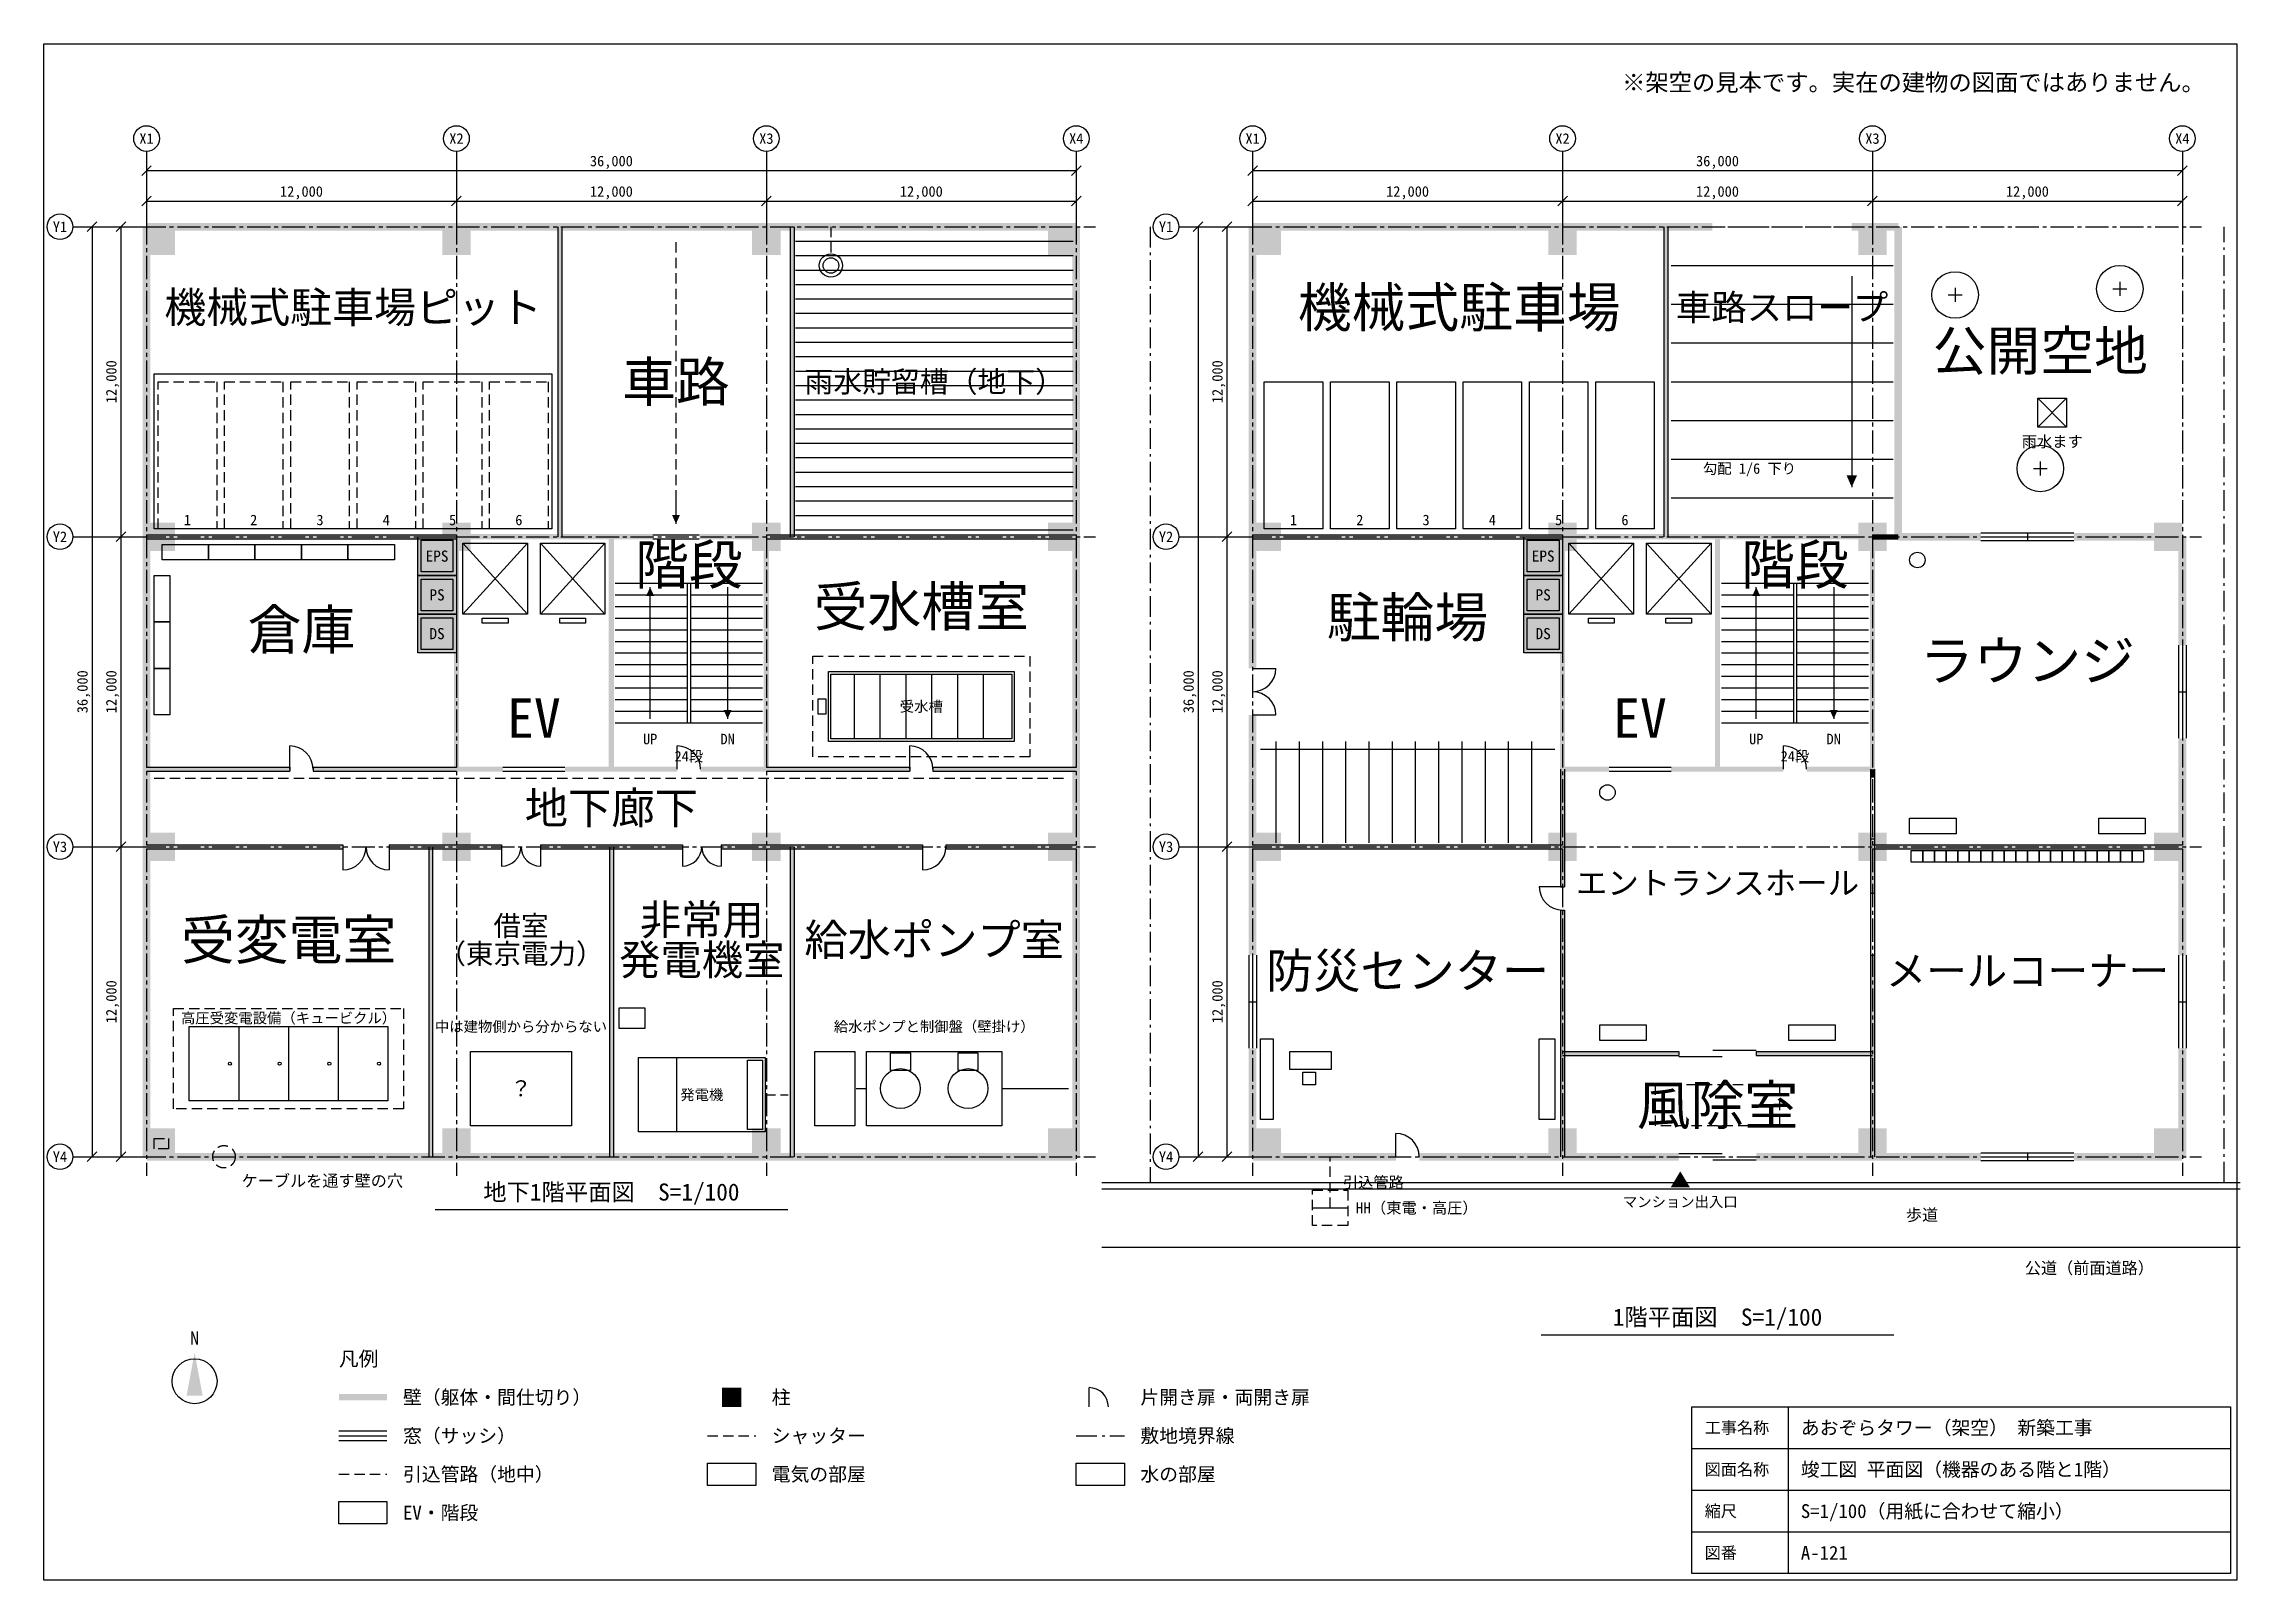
# Model space of a CAD drawing. Header units: millimetres. Extents: x 993 to 86028, y -60455 to -993.
import ezdxf
from ezdxf.enums import TextEntityAlignment as Align

# ---------------------------------------------------------------- set-up
doc = ezdxf.new("R2010")
doc.units = ezdxf.units.MM
for name, pattern in [('CENTER', [1350, 900, -150, 150, -150]), ('DASHDOT', [1300, 800, -200, 100, -200]), ('DASHED', [600, 400, -200])]:
    doc.linetypes.add(name, pattern=pattern)
for name, color, linetype in [('シャッター', 7, 'DASHED'), ('図枠', 7, 'CONTINUOUS'), ('壁', 7, 'CONTINUOUS'), ('寸法', 5, 'CONTINUOUS'), ('建具', 7, 'CONTINUOUS'), ('引込', 5, 'DASHED'), ('敷地', 7, 'DASHDOT'), ('文字', 7, 'CONTINUOUS'), ('柱', 7, 'CONTINUOUS'), ('破線', 8, 'DASHED'), ('細線', 8, 'CONTINUOUS'), ('設備', 8, 'CONTINUOUS'), ('通り芯', 1, 'CENTER'), ('道路', 8, 'CONTINUOUS'), ('階段EV', 8, 'CONTINUOUS')]:
    doc.layers.add(name, color=color, linetype=linetype)
doc.styles.add('JP', font='msgothic.ttc')

msp = doc.modelspace()

# ---------------------------------------------------------------- linework, layer by layer
at = {"layer": 'シャッター'}
for p, q in [((65593.1, -8068.97), (70993.1, -8068.97)), ((26689.66, -54868.97), (28551.72, -54868.97))]:
    msp.add_line(p, q, dxfattribs=at)
for points in [[(5415.52, -14068.97), (7682.18, -14068.97), (7682.18, -19768.97), (5415.52, -19768.97)], [(7982.18, -14068.97), (10248.85, -14068.97), (10248.85, -19768.97), (7982.18, -19768.97)], [(10548.85, -14068.97), (12815.52, -14068.97), (12815.52, -19768.97), (10548.85, -19768.97)], [(13115.52, -14068.97), (15382.18, -14068.97), (15382.18, -19768.97), (13115.52, -19768.97)], [(15682.18, -14068.97), (17948.85, -14068.97), (17948.85, -19768.97), (15682.18, -19768.97)], [(18248.85, -14068.97), (20515.52, -14068.97), (20515.52, -19768.97), (18248.85, -19768.97)]]:
    msp.add_lwpolyline(points, close=True, dxfattribs=at)
at = {"layer": '図枠'}
for p, q in [((16137.93, -46117.24), (29793.1, -46117.24)), ((58965.52, -50958.62), (72620.69, -50958.62)), ((68524.14, -53751.72), (68524.14, -60206.9)), ((64800, -55365.52), (85655.17, -55365.52)), ((64800, -56979.31), (85655.17, -56979.31)), ((64800, -58593.1), (85655.17, -58593.1))]:
    msp.add_line(p, q, dxfattribs=at)
for points in [[(993.1, -993.1), (85903.45, -993.1), (85903.45, -60455.17), (993.1, -60455.17)], [(64800, -53751.72), (85655.17, -53751.72), (85655.17, -60206.9), (64800, -60206.9)]]:
    msp.add_lwpolyline(points, close=True, dxfattribs=at)
for centre, radius in [((4965.52, -4655.17), 496.55), ((16965.52, -4655.17), 496.55), ((28965.52, -4655.17), 496.55), ((40965.52, -4655.17), 496.55), ((47793.1, -4655.17), 496.55), ((59793.1, -4655.17), 496.55), ((71793.1, -4655.17), 496.55), ((83793.1, -4655.17), 496.55), ((1613.79, -8068.97), 496.55), ((44441.38, -8068.97), 496.55), ((1613.79, -20068.97), 496.55), ((44441.38, -20068.97), 496.55), ((1613.79, -32068.97), 496.55), ((44441.38, -32068.97), 496.55), ((1613.79, -44068.97), 496.55), ((44441.38, -44068.97), 496.55), ((6827.59, -52758.62), 868.97)]:
    msp.add_circle(centre, radius, dxfattribs=at)
for points in [[(64353.1, -44634.48), (63980.69, -45255.17), (64725.52, -45255.17)], [(6827.59, -51641.38), (6517.24, -53317.24), (7137.93, -53317.24)]]:
    msp.add_solid(points, dxfattribs=at)
at = {"layer": '壁'}
for p, q in [((20890.52, -8068.97), (20890.52, -20068.97)), ((21040.52, -8068.97), (21040.52, -20068.97)), ((29890.52, -8068.97), (29890.52, -20068.97)), ((30040.52, -8068.97), (30040.52, -20068.97)), ((63718.1, -8068.97), (63718.1, -20068.97)), ((63868.1, -8068.97), (63868.1, -20068.97)), ((4965.52, -19993.97), (16965.52, -19993.97)), ((4965.52, -20143.97), (16965.52, -20143.97)), ((28965.52, -19993.97), (40965.52, -19993.97)), ((28965.52, -20143.97), (40965.52, -20143.97)), ((47793.1, -19993.97), (59793.1, -19993.97)), ((47793.1, -20143.97), (59793.1, -20143.97)), ((71793.1, -19993.97), (72793.1, -19993.97)), ((71793.1, -20143.97), (72793.1, -20143.97)), ((4965.52, -28993.97), (10515.52, -28993.97)), ((4965.52, -29143.97), (10515.52, -29143.97)), ((10515.52, -28993.97), (10515.52, -29143.97)), ((11415.52, -28993.97), (16965.52, -28993.97)), ((11415.52, -28993.97), (11415.52, -29143.97)), ((11415.52, -29143.97), (16965.52, -29143.97)), ((28965.52, -28993.97), (34515.52, -28993.97)), ((28965.52, -29143.97), (34515.52, -29143.97)), ((34515.52, -28993.97), (34515.52, -29143.97)), ((35415.52, -28993.97), (40965.52, -28993.97)), ((35415.52, -28993.97), (35415.52, -29143.97)), ((35415.52, -29143.97), (40965.52, -29143.97)), ((59718.1, -29068.97), (59718.1, -33618.97)), ((59868.1, -29068.97), (59868.1, -33618.97)), ((71718.1, -29068.97), (71718.1, -29368.97)), ((71718.1, -29368.97), (71868.1, -29368.97)), ((71868.1, -29068.97), (71868.1, -29368.97)), ((4965.52, -31993.97), (12565.52, -31993.97)), ((4965.52, -32143.97), (12565.52, -32143.97)), ((12565.52, -31993.97), (12565.52, -32143.97)), ((14365.52, -31993.97), (18715.52, -31993.97)), ((14365.52, -31993.97), (14365.52, -32143.97)), ((14365.52, -32143.97), (18715.52, -32143.97)), ((15890.52, -32068.97), (15890.52, -44068.97)), ((16040.52, -32068.97), (16040.52, -44068.97)), ((18715.52, -31993.97), (18715.52, -32143.97)), ((20215.52, -31993.97), (25715.52, -31993.97)), ((20215.52, -31993.97), (20215.52, -32143.97)), ((20215.52, -32143.97), (25715.52, -32143.97)), ((22890.52, -32068.97), (22890.52, -44068.97)), ((23040.52, -32068.97), (23040.52, -44068.97)), ((25715.52, -31993.97), (25715.52, -32143.97)), ((27215.52, -31993.97), (35015.52, -31993.97)), ((27215.52, -31993.97), (27215.52, -32143.97)), ((27215.52, -32143.97), (35015.52, -32143.97)), ((29890.52, -32068.97), (29890.52, -44068.97)), ((30040.52, -32068.97), (30040.52, -44068.97)), ((35015.52, -31993.97), (35015.52, -32143.97)), ((35915.52, -31993.97), (40965.52, -31993.97)), ((35915.52, -31993.97), (35915.52, -32143.97)), ((35915.52, -32143.97), (40965.52, -32143.97)), ((47793.1, -31993.97), (59793.1, -31993.97)), ((47793.1, -32143.97), (59793.1, -32143.97)), ((71718.1, -31768.97), (71718.1, -33868.97)), ((71718.1, -31768.97), (71868.1, -31768.97)), ((71793.1, -31993.97), (83793.1, -31993.97)), ((71793.1, -32143.97), (83793.1, -32143.97)), ((71868.1, -31768.97), (71868.1, -33868.97)), ((59718.1, -33618.97), (59868.1, -33618.97)), ((71718.1, -33868.97), (71868.1, -33868.97)), ((59718.1, -34518.97), (59718.1, -44068.97)), ((59718.1, -34518.97), (59868.1, -34518.97)), ((59868.1, -34518.97), (59868.1, -44068.97)), ((71718.1, -36268.97), (71718.1, -44068.97)), ((71718.1, -36268.97), (71868.1, -36268.97)), ((71868.1, -36268.97), (71868.1, -44068.97)), ((59793.1, -39993.97), (64293.1, -39993.97)), ((59793.1, -40143.97), (64293.1, -40143.97)), ((64293.1, -39993.97), (64293.1, -40143.97)), ((67293.1, -39993.97), (71793.1, -39993.97)), ((67293.1, -39993.97), (67293.1, -40143.97)), ((67293.1, -40143.97), (71793.1, -40143.97))]:
    msp.add_line(p, q, dxfattribs=at)
for points in [[(15465.52, -20068.97), (16965.52, -20068.97), (16965.52, -21568.97), (15465.52, -21568.97)], [(58293.1, -20068.97), (59793.1, -20068.97), (59793.1, -21568.97), (58293.1, -21568.97)], [(15465.52, -21568.97), (16965.52, -21568.97), (16965.52, -23068.97), (15465.52, -23068.97)], [(58293.1, -21568.97), (59793.1, -21568.97), (59793.1, -23068.97), (58293.1, -23068.97)], [(15465.52, -23068.97), (16965.52, -23068.97), (16965.52, -24568.97), (15465.52, -24568.97)], [(58293.1, -23068.97), (59793.1, -23068.97), (59793.1, -24568.97), (58293.1, -24568.97)]]:
    msp.add_lwpolyline(points, close=True, dxfattribs=at)
for points in [[(4815.52, -8068.97), (5115.52, -8068.97), (4815.52, -44068.97), (5115.52, -44068.97)], [(4965.52, -7918.97), (40965.52, -7918.97), (4965.52, -8218.97), (40965.52, -8218.97)], [(20890.52, -8068.97), (21040.52, -8068.97), (20890.52, -20068.97), (21040.52, -20068.97)], [(29890.52, -8068.97), (30040.52, -8068.97), (29890.52, -20068.97), (30040.52, -20068.97)], [(40815.52, -8068.97), (41115.52, -8068.97), (40815.52, -44068.97), (41115.52, -44068.97)], [(47643.1, -8068.97), (47943.1, -8068.97), (47643.1, -25168.97), (47943.1, -25168.97)], [(47793.1, -7918.97), (65593.1, -7918.97), (47793.1, -8218.97), (65593.1, -8218.97)], [(63718.1, -8068.97), (63868.1, -8068.97), (63718.1, -20068.97), (63868.1, -20068.97)], [(70993.1, -7918.97), (72793.1, -7918.97), (70993.1, -8218.97), (72793.1, -8218.97)], [(72643.1, -8068.97), (72943.1, -8068.97), (72643.1, -20068.97), (72943.1, -20068.97)], [(4965.52, -19993.97), (16965.52, -19993.97), (4965.52, -20143.97), (16965.52, -20143.97)], [(15465.52, -20068.97), (16965.52, -20068.97), (15465.52, -21568.97), (16965.52, -21568.97)], [(16865.52, -20068.97), (17065.52, -20068.97), (16865.52, -29068.97), (17065.52, -29068.97)], [(16965.52, -19968.97), (24565.52, -19968.97), (16965.52, -20168.97), (24565.52, -20168.97)], [(22865.52, -20068.97), (23065.52, -20068.97), (22865.52, -29068.97), (23065.52, -29068.97)], [(26365.52, -19968.97), (28965.52, -19968.97), (26365.52, -20168.97), (28965.52, -20168.97)], [(28865.52, -20068.97), (29065.52, -20068.97), (28865.52, -29068.97), (29065.52, -29068.97)], [(28965.52, -19993.97), (40965.52, -19993.97), (28965.52, -20143.97), (40965.52, -20143.97)], [(47793.1, -19993.97), (59793.1, -19993.97), (47793.1, -20143.97), (59793.1, -20143.97)], [(58293.1, -20068.97), (59793.1, -20068.97), (58293.1, -21568.97), (59793.1, -21568.97)], [(59693.1, -20068.97), (59893.1, -20068.97), (59693.1, -29068.97), (59893.1, -29068.97)], [(59793.1, -19968.97), (71793.1, -19968.97), (59793.1, -20168.97), (71793.1, -20168.97)], [(65693.1, -20068.97), (65893.1, -20068.97), (65693.1, -29068.97), (65893.1, -29068.97)], [(71693.1, -20068.97), (71893.1, -20068.97), (71693.1, -29068.97), (71893.1, -29068.97)], [(71793.1, -19993.97), (72793.1, -19993.97), (71793.1, -20143.97), (72793.1, -20143.97)], [(72793.1, -19918.97), (75993.1, -19918.97), (72793.1, -20218.97), (75993.1, -20218.97)], [(79593.1, -19918.97), (83793.1, -19918.97), (79593.1, -20218.97), (83793.1, -20218.97)], [(83643.1, -20068.97), (83943.1, -20068.97), (83643.1, -24268.97), (83943.1, -24268.97)], [(15465.52, -21568.97), (16965.52, -21568.97), (15465.52, -23068.97), (16965.52, -23068.97)], [(58293.1, -21568.97), (59793.1, -21568.97), (58293.1, -23068.97), (59793.1, -23068.97)], [(15465.52, -23068.97), (16965.52, -23068.97), (15465.52, -24568.97), (16965.52, -24568.97)], [(58293.1, -23068.97), (59793.1, -23068.97), (58293.1, -24568.97), (59793.1, -24568.97)], [(47643.1, -26968.97), (47943.1, -26968.97), (47643.1, -36268.97), (47943.1, -36268.97)], [(83643.1, -27868.97), (83943.1, -27868.97), (83643.1, -36268.97), (83943.1, -36268.97)], [(4965.52, -28993.97), (10515.52, -28993.97), (4965.52, -29143.97), (10515.52, -29143.97)], [(11415.52, -28993.97), (16965.52, -28993.97), (11415.52, -29143.97), (16965.52, -29143.97)], [(16965.52, -28968.97), (18765.52, -28968.97), (16965.52, -29168.97), (18765.52, -29168.97)], [(21165.52, -28968.97), (25515.52, -28968.97), (21165.52, -29168.97), (25515.52, -29168.97)], [(26415.52, -28968.97), (28965.52, -28968.97), (26415.52, -29168.97), (28965.52, -29168.97)], [(28965.52, -28993.97), (34515.52, -28993.97), (28965.52, -29143.97), (34515.52, -29143.97)], [(35415.52, -28993.97), (40965.52, -28993.97), (35415.52, -29143.97), (40965.52, -29143.97)], [(59718.1, -29068.97), (59868.1, -29068.97), (59718.1, -33618.97), (59868.1, -33618.97)], [(59793.1, -28968.97), (61593.1, -28968.97), (59793.1, -29168.97), (61593.1, -29168.97)], [(63993.1, -28968.97), (68343.1, -28968.97), (63993.1, -29168.97), (68343.1, -29168.97)], [(69243.1, -28968.97), (71793.1, -28968.97), (69243.1, -29168.97), (71793.1, -29168.97)], [(71718.1, -29068.97), (71868.1, -29068.97), (71718.1, -29368.97), (71868.1, -29368.97)], [(4965.52, -31993.97), (12565.52, -31993.97), (4965.52, -32143.97), (12565.52, -32143.97)], [(14365.52, -31993.97), (18715.52, -31993.97), (14365.52, -32143.97), (18715.52, -32143.97)], [(15890.52, -32068.97), (16040.52, -32068.97), (15890.52, -44068.97), (16040.52, -44068.97)], [(20215.52, -31993.97), (25715.52, -31993.97), (20215.52, -32143.97), (25715.52, -32143.97)], [(22890.52, -32068.97), (23040.52, -32068.97), (22890.52, -44068.97), (23040.52, -44068.97)], [(27215.52, -31993.97), (35015.52, -31993.97), (27215.52, -32143.97), (35015.52, -32143.97)], [(29890.52, -32068.97), (30040.52, -32068.97), (29890.52, -44068.97), (30040.52, -44068.97)], [(35915.52, -31993.97), (40965.52, -31993.97), (35915.52, -32143.97), (40965.52, -32143.97)], [(47793.1, -31993.97), (59793.1, -31993.97), (47793.1, -32143.97), (59793.1, -32143.97)], [(71718.1, -31768.97), (71868.1, -31768.97), (71718.1, -33868.97), (71868.1, -33868.97)], [(71793.1, -31993.97), (83793.1, -31993.97), (71793.1, -32143.97), (83793.1, -32143.97)], [(59718.1, -34518.97), (59868.1, -34518.97), (59718.1, -44068.97), (59868.1, -44068.97)], [(71718.1, -36268.97), (71868.1, -36268.97), (71718.1, -44068.97), (71868.1, -44068.97)], [(47643.1, -39868.97), (47943.1, -39868.97), (47643.1, -44068.97), (47943.1, -44068.97)], [(83643.1, -39868.97), (83943.1, -39868.97), (83643.1, -44068.97), (83943.1, -44068.97)], [(59793.1, -39993.97), (64293.1, -39993.97), (59793.1, -40143.97), (64293.1, -40143.97)], [(67293.1, -39993.97), (71793.1, -39993.97), (67293.1, -40143.97), (71793.1, -40143.97)], [(4965.52, -43918.97), (40965.52, -43918.97), (4965.52, -44218.97), (40965.52, -44218.97)], [(47793.1, -43918.97), (53343.1, -43918.97), (47793.1, -44218.97), (53343.1, -44218.97)], [(54243.1, -43918.97), (64293.1, -43918.97), (54243.1, -44218.97), (64293.1, -44218.97)], [(67293.1, -43918.97), (75993.1, -43918.97), (67293.1, -44218.97), (75993.1, -44218.97)], [(79593.1, -43918.97), (83793.1, -43918.97), (79593.1, -44218.97), (83793.1, -44218.97)], [(12413.79, -53255.17), (14275.86, -53255.17), (12413.79, -53503.45), (14275.86, -53503.45)]]:
    msp.add_solid(points, dxfattribs=at)
at = {"layer": '寸法'}
for p, q in [((4779.31, -6082.76), (5151.72, -5710.34)), ((4965.52, -5896.55), (40965.52, -5896.55)), ((40779.31, -6082.76), (41151.72, -5710.34)), ((47606.9, -6082.76), (47979.31, -5710.34)), ((47793.1, -5896.55), (83793.1, -5896.55)), ((83606.9, -6082.76), (83979.31, -5710.34)), ((4779.31, -7262.07), (5151.72, -6889.66)), ((4965.52, -7075.86), (40965.52, -7075.86)), ((16779.31, -7262.07), (17151.72, -6889.66)), ((28779.31, -7262.07), (29151.72, -6889.66)), ((40779.31, -7262.07), (41151.72, -6889.66)), ((47606.9, -7262.07), (47979.31, -6889.66)), ((47793.1, -7075.86), (83793.1, -7075.86)), ((59606.9, -7262.07), (59979.31, -6889.66)), ((71606.9, -7262.07), (71979.31, -6889.66)), ((83606.9, -7262.07), (83979.31, -6889.66)), ((2668.97, -8255.17), (3041.38, -7882.76)), ((2855.17, -8068.97), (2855.17, -44068.97)), ((3786.21, -8255.17), (4158.62, -7882.76)), ((3972.41, -8068.97), (3972.41, -44068.97)), ((45496.55, -8255.17), (45868.97, -7882.76)), ((45682.76, -8068.97), (45682.76, -44068.97)), ((46613.79, -8255.17), (46986.21, -7882.76)), ((46800, -8068.97), (46800, -44068.97)), ((30089.66, -8627.59), (40841.38, -8627.59)), ((30089.66, -9186.21), (40841.38, -9186.21)), ((30089.66, -9744.83), (40841.38, -9744.83)), ((30089.66, -10303.45), (40841.38, -10303.45)), ((30089.66, -10862.07), (40841.38, -10862.07)), ((30089.66, -11420.69), (40841.38, -11420.69)), ((30089.66, -11979.31), (40841.38, -11979.31)), ((30089.66, -12537.93), (40841.38, -12537.93)), ((30089.66, -13096.55), (40841.38, -13096.55)), ((30089.66, -13655.17), (40841.38, -13655.17)), ((30089.66, -14213.79), (40841.38, -14213.79)), ((30089.66, -14772.41), (40841.38, -14772.41)), ((78194.48, -14710.34), (79311.72, -15827.59)), ((79311.72, -14710.34), (78194.48, -15827.59)), ((30089.66, -15331.03), (40841.38, -15331.03)), ((30089.66, -15889.66), (40841.38, -15889.66)), ((30089.66, -16448.28), (40841.38, -16448.28)), ((30089.66, -17006.9), (40841.38, -17006.9)), ((30089.66, -17565.52), (40841.38, -17565.52)), ((30089.66, -18124.14), (40841.38, -18124.14)), ((30089.66, -18682.76), (40841.38, -18682.76)), ((30089.66, -19241.38), (40841.38, -19241.38)), ((3786.21, -20255.17), (4158.62, -19882.76)), ((30089.66, -19800), (40841.38, -19800)), ((46613.79, -20255.17), (46986.21, -19882.76)), ((3786.21, -32255.17), (4158.62, -31882.76)), ((46613.79, -32255.17), (46986.21, -31882.76)), ((2668.97, -44255.17), (3041.38, -43882.76)), ((3786.21, -44255.17), (4158.62, -43882.76)), ((45496.55, -44255.17), (45868.97, -43882.76)), ((46613.79, -44255.17), (46986.21, -43882.76)), ((50110.34, -46048.97), (51475.86, -46048.97))]:
    msp.add_line(p, q, dxfattribs=at)
msp.add_lwpolyline([(78194.48, -14710.34), (79311.72, -14710.34), (79311.72, -15827.59), (78194.48, -15827.59)], close=True, dxfattribs=at)
at = {"layer": '建具'}
for p, q in [((70993.1, -9988.97), (70993.1, -18148.97)), ((75993.1, -20068.97), (79593.1, -20068.97)), ((83793.1, -24268.97), (83793.1, -27868.97)), ((47793.1, -25168.97), (48693.1, -25168.97)), ((47793.1, -26968.97), (48693.1, -26968.97)), ((10515.52, -29068.97), (10515.52, -28168.97)), ((25515.52, -29068.97), (25515.52, -28168.97)), ((34515.52, -29068.97), (34515.52, -28168.97)), ((68343.1, -29068.97), (68343.1, -28168.97)), ((12565.52, -32068.97), (12565.52, -32968.97)), ((14365.52, -32068.97), (14365.52, -32968.97)), ((18715.52, -32068.97), (18715.52, -32818.97)), ((20215.52, -32068.97), (20215.52, -32818.97)), ((25715.52, -32068.97), (25715.52, -32818.97)), ((27215.52, -32068.97), (27215.52, -32818.97)), ((35015.52, -32068.97), (35015.52, -32968.97)), ((59793.1, -33618.97), (58893.1, -33618.97)), ((47793.1, -36268.97), (47793.1, -39868.97)), ((83793.1, -36268.97), (83793.1, -39868.97)), ((65606.9, -39944.83), (67293.1, -39944.83)), ((64293.1, -40193.1), (65979.31, -40193.1)), ((53343.1, -44068.97), (53343.1, -43168.97)), ((64293.1, -43944.83), (65979.31, -43944.83)), ((65606.9, -44193.1), (67293.1, -44193.1)), ((75993.1, -44068.97), (79593.1, -44068.97)), ((41462.07, -53751.72), (41462.07, -53006.9)), ((12413.79, -54868.97), (14275.86, -54868.97))]:
    msp.add_line(p, q, dxfattribs=at)
for centre, radius, start, end in [((47793.1, -25168.97), 900, 270, 0), ((47793.1, -26968.97), 900, 0, 90), ((10515.52, -29068.97), 900, 0, 90), ((25515.52, -29068.97), 900, 0, 90), ((34515.52, -29068.97), 900, 0, 90), ((68343.1, -29068.97), 900, 0, 90), ((12565.52, -32068.97), 900, 270, 0), ((14365.52, -32068.97), 900, 180, 270), ((18715.52, -32068.97), 750, 270, 0), ((20215.52, -32068.97), 750, 180, 270), ((25715.52, -32068.97), 750, 270, 0), ((27215.52, -32068.97), 750, 180, 270), ((35015.52, -32068.97), 900, 270, 0), ((59793.1, -33618.97), 900, 180, 270), ((53343.1, -44068.97), 900, 0, 90), ((41462.07, -53751.72), 744.83, 0, 90)]:
    msp.add_arc(centre, radius, start, end, dxfattribs=at)
msp.add_solid([(70993.1, -18148.97), (70790.63, -17695.57), (71195.58, -17695.57)], dxfattribs=at)
at = {"layer": '引込'}
for p, q in [((50793.1, -46048.97), (50793.1, -44068.97)), ((12413.79, -56358.62), (14275.86, -56358.62))]:
    msp.add_line(p, q, dxfattribs=at)
msp.add_lwpolyline([(50110.34, -45366.21), (51475.86, -45366.21), (51475.86, -46731.72), (50110.34, -46731.72)], close=True, dxfattribs=at)
msp.add_circle((7965.52, -44068.97), 434.48, dxfattribs=at)
at = {"layer": '敷地'}
msp.add_line((40965.52, -54868.97), (42827.59, -54868.97), dxfattribs=at)
msp.add_lwpolyline([(43820.69, -8068.97), (43820.69, -45068.97), (85406.9, -45068.97), (85406.9, -8068.97)], dxfattribs=at)
at = {"layer": '柱'}
for points in [[(4965.52, -8068.97), (6065.52, -8068.97), (4965.52, -9168.97), (6065.52, -9168.97)], [(16415.52, -8068.97), (17515.52, -8068.97), (16415.52, -9168.97), (17515.52, -9168.97)], [(28415.52, -8068.97), (29515.52, -8068.97), (28415.52, -9168.97), (29515.52, -9168.97)], [(39865.52, -8068.97), (40965.52, -8068.97), (39865.52, -9168.97), (40965.52, -9168.97)], [(47793.1, -8068.97), (48893.1, -8068.97), (47793.1, -9168.97), (48893.1, -9168.97)], [(59243.1, -8068.97), (60343.1, -8068.97), (59243.1, -9168.97), (60343.1, -9168.97)], [(71243.1, -8068.97), (72343.1, -8068.97), (71243.1, -9168.97), (72343.1, -9168.97)], [(4965.52, -19518.97), (6065.52, -19518.97), (4965.52, -20618.97), (6065.52, -20618.97)], [(16415.52, -19518.97), (17515.52, -19518.97), (16415.52, -20618.97), (17515.52, -20618.97)], [(28415.52, -19518.97), (29515.52, -19518.97), (28415.52, -20618.97), (29515.52, -20618.97)], [(39865.52, -19518.97), (40965.52, -19518.97), (39865.52, -20618.97), (40965.52, -20618.97)], [(47793.1, -19518.97), (48893.1, -19518.97), (47793.1, -20618.97), (48893.1, -20618.97)], [(59243.1, -19518.97), (60343.1, -19518.97), (59243.1, -20618.97), (60343.1, -20618.97)], [(71243.1, -19518.97), (72343.1, -19518.97), (71243.1, -20618.97), (72343.1, -20618.97)], [(82693.1, -19518.97), (83793.1, -19518.97), (82693.1, -20618.97), (83793.1, -20618.97)], [(4965.52, -31518.97), (6065.52, -31518.97), (4965.52, -32618.97), (6065.52, -32618.97)], [(16415.52, -31518.97), (17515.52, -31518.97), (16415.52, -32618.97), (17515.52, -32618.97)], [(28415.52, -31518.97), (29515.52, -31518.97), (28415.52, -32618.97), (29515.52, -32618.97)], [(39865.52, -31518.97), (40965.52, -31518.97), (39865.52, -32618.97), (40965.52, -32618.97)], [(47793.1, -31518.97), (48893.1, -31518.97), (47793.1, -32618.97), (48893.1, -32618.97)], [(59243.1, -31518.97), (60343.1, -31518.97), (59243.1, -32618.97), (60343.1, -32618.97)], [(71243.1, -31518.97), (72343.1, -31518.97), (71243.1, -32618.97), (72343.1, -32618.97)], [(82693.1, -31518.97), (83793.1, -31518.97), (82693.1, -32618.97), (83793.1, -32618.97)], [(4965.52, -42968.97), (6065.52, -42968.97), (4965.52, -44068.97), (6065.52, -44068.97)], [(16415.52, -42968.97), (17515.52, -42968.97), (16415.52, -44068.97), (17515.52, -44068.97)], [(28415.52, -42968.97), (29515.52, -42968.97), (28415.52, -44068.97), (29515.52, -44068.97)], [(39865.52, -42968.97), (40965.52, -42968.97), (39865.52, -44068.97), (40965.52, -44068.97)], [(47793.1, -42968.97), (48893.1, -42968.97), (47793.1, -44068.97), (48893.1, -44068.97)], [(59243.1, -42968.97), (60343.1, -42968.97), (59243.1, -44068.97), (60343.1, -44068.97)], [(71243.1, -42968.97), (72343.1, -42968.97), (71243.1, -44068.97), (72343.1, -44068.97)], [(82693.1, -42968.97), (83793.1, -42968.97), (82693.1, -44068.97), (83793.1, -44068.97)], [(27248.28, -53006.9), (27993.1, -53006.9), (27248.28, -53751.72), (27993.1, -53751.72)]]:
    msp.add_solid(points, dxfattribs=at)
at = {"layer": '破線'}
for p, q in [((31465.52, -8068.97), (31465.52, -9118.97)), ((25465.52, -8668.97), (25465.52, -19168.97)), ((5265.52, -29418.97), (40665.52, -29418.97)), ((28915.52, -41668.97), (29815.52, -41668.97))]:
    msp.add_line(p, q, dxfattribs=at)
for points in [[(30765.52, -24688.97), (39165.52, -24688.97), (39165.52, -28588.97), (30765.52, -28588.97)], [(6015.52, -38328.97), (14915.52, -38328.97), (14915.52, -42208.97), (6015.52, -42208.97)], [(63393.1, -41268.97), (68193.1, -41268.97), (68193.1, -42868.97), (63393.1, -42868.97)], [(5265.52, -43368.97), (5815.52, -43368.97), (5815.52, -43768.97), (5265.52, -43768.97)]]:
    msp.add_lwpolyline(points, close=True, dxfattribs=at)
at = {"layer": '細線'}
for p, q in [((4965.52, -5151.72), (4965.52, -8068.97)), ((16965.52, -5151.72), (16965.52, -8068.97)), ((28965.52, -5151.72), (28965.52, -8068.97)), ((40965.52, -5151.72), (40965.52, -8068.97)), ((47793.1, -5151.72), (47793.1, -8068.97)), ((59793.1, -5151.72), (59793.1, -8068.97)), ((71793.1, -5151.72), (71793.1, -8068.97)), ((83793.1, -5151.72), (83793.1, -8068.97)), ((2110.34, -8068.97), (4965.52, -8068.97)), ((44937.93, -8068.97), (47793.1, -8068.97)), ((81373.1, -10198.97), (81373.1, -10738.97)), ((74723.1, -10708.97), (75263.1, -10708.97)), ((74993.1, -10438.97), (74993.1, -10978.97)), ((81103.1, -10468.97), (81643.1, -10468.97)), ((78023.1, -17428.97), (78563.1, -17428.97)), ((78293.1, -17158.97), (78293.1, -17698.97)), ((25465.52, -18568.97), (25465.52, -19568.97)), ((2110.34, -20068.97), (4965.52, -20068.97)), ((24565.52, -19993.97), (26365.52, -19993.97)), ((24565.52, -20143.97), (26365.52, -20143.97)), ((44937.93, -20068.97), (47793.1, -20068.97)), ((75993.1, -19918.97), (79593.1, -19918.97)), ((75993.1, -20218.97), (79593.1, -20218.97)), ((77793.1, -19918.97), (77793.1, -20218.97)), ((83643.1, -24268.97), (83643.1, -27868.97)), ((83943.1, -24268.97), (83943.1, -27868.97)), ((32365.52, -25388.97), (32365.52, -27888.97)), ((33365.52, -25388.97), (33365.52, -27888.97)), ((34365.52, -25388.97), (34365.52, -27888.97)), ((35365.52, -25388.97), (35365.52, -27888.97)), ((36365.52, -25388.97), (36365.52, -27888.97)), ((37365.52, -25388.97), (37365.52, -27888.97)), ((83643.1, -26068.97), (83943.1, -26068.97)), ((48093.1, -28288.97), (59493.1, -28288.97)), ((18765.52, -28993.97), (21165.52, -28993.97)), ((18765.52, -29143.97), (21165.52, -29143.97)), ((61593.1, -28993.97), (63993.1, -28993.97)), ((61593.1, -29143.97), (63993.1, -29143.97)), ((71718.1, -29368.97), (71718.1, -31768.97)), ((71868.1, -29368.97), (71868.1, -31768.97)), ((2110.34, -32068.97), (4965.52, -32068.97)), ((44937.93, -32068.97), (47793.1, -32068.97)), ((71718.1, -33868.97), (71718.1, -36268.97)), ((71868.1, -33868.97), (71868.1, -36268.97)), ((47643.1, -36268.97), (47643.1, -39868.97)), ((47943.1, -36268.97), (47943.1, -39868.97)), ((83643.1, -36268.97), (83643.1, -39868.97)), ((83943.1, -36268.97), (83943.1, -39868.97)), ((47643.1, -38068.97), (47943.1, -38068.97)), ((83643.1, -38068.97), (83943.1, -38068.97)), ((8540.52, -39028.97), (8540.52, -41908.97)), ((10465.52, -39028.97), (10465.52, -41908.97)), ((12390.52, -39028.97), (12390.52, -41908.97)), ((25485.52, -40228.97), (25485.52, -43108.97)), ((32447.52, -41428.97), (32847.52, -41428.97)), ((38083.52, -41428.97), (40665.52, -41428.97)), ((2110.34, -44068.97), (4965.52, -44068.97)), ((44937.93, -44068.97), (47793.1, -44068.97)), ((75993.1, -43918.97), (79593.1, -43918.97)), ((77793.1, -43918.97), (77793.1, -44218.97)), ((75993.1, -44218.97), (79593.1, -44218.97)), ((41958.62, -45317.24), (86027.59, -45317.24)), ((12413.79, -54682.76), (14275.86, -54682.76)), ((12413.79, -55055.17), (14275.86, -55055.17))]:
    msp.add_line(p, q, dxfattribs=at)
for points in [[(5265.52, -13768.97), (20665.52, -13768.97), (20665.52, -19768.97), (5265.52, -19768.97)], [(5565.52, -20368.97), (7365.52, -20368.97), (7365.52, -20968.97), (5565.52, -20968.97)], [(7365.52, -20368.97), (9165.52, -20368.97), (9165.52, -20968.97), (7365.52, -20968.97)], [(9165.52, -20368.97), (10965.52, -20368.97), (10965.52, -20968.97), (9165.52, -20968.97)], [(10965.52, -20368.97), (12765.52, -20368.97), (12765.52, -20968.97), (10965.52, -20968.97)], [(12765.52, -20368.97), (14565.52, -20368.97), (14565.52, -20968.97), (12765.52, -20968.97)], [(15602.07, -20205.52), (16828.97, -20205.52), (16828.97, -21432.41), (15602.07, -21432.41)], [(58429.66, -20205.52), (59656.55, -20205.52), (59656.55, -21432.41), (58429.66, -21432.41)], [(5265.52, -21568.97), (5865.52, -21568.97), (5865.52, -23368.97), (5265.52, -23368.97)], [(15602.07, -21705.52), (16828.97, -21705.52), (16828.97, -22932.41), (15602.07, -22932.41)], [(58429.66, -21705.52), (59656.55, -21705.52), (59656.55, -22932.41), (58429.66, -22932.41)], [(5265.52, -23368.97), (5865.52, -23368.97), (5865.52, -25168.97), (5265.52, -25168.97)], [(15602.07, -23205.52), (16828.97, -23205.52), (16828.97, -24432.41), (15602.07, -24432.41)], [(17965.52, -23218.97), (18965.52, -23218.97), (18965.52, -23418.97), (17965.52, -23418.97)], [(20965.52, -23218.97), (21965.52, -23218.97), (21965.52, -23418.97), (20965.52, -23418.97)], [(58429.66, -23205.52), (59656.55, -23205.52), (59656.55, -24432.41), (58429.66, -24432.41)], [(60793.1, -23218.97), (61793.1, -23218.97), (61793.1, -23418.97), (60793.1, -23418.97)], [(63793.1, -23218.97), (64793.1, -23218.97), (64793.1, -23418.97), (63793.1, -23418.97)], [(5265.52, -25168.97), (5865.52, -25168.97), (5865.52, -26968.97), (5265.52, -26968.97)], [(31465.52, -25388.97), (38465.52, -25388.97), (38465.52, -27888.97), (31465.52, -27888.97)], [(30965.52, -26338.97), (31265.52, -26338.97), (31265.52, -26938.97), (30965.52, -26938.97)], [(73233.1, -30968.97), (75033.1, -30968.97), (75033.1, -31568.97), (73233.1, -31568.97)], [(80553.1, -30968.97), (82353.1, -30968.97), (82353.1, -31568.97), (80553.1, -31568.97)], [(73293.1, -32218.97), (73743.1, -32218.97), (73743.1, -32668.97), (73293.1, -32668.97)], [(73743.1, -32218.97), (74193.1, -32218.97), (74193.1, -32668.97), (73743.1, -32668.97)], [(74193.1, -32218.97), (74643.1, -32218.97), (74643.1, -32668.97), (74193.1, -32668.97)], [(74643.1, -32218.97), (75093.1, -32218.97), (75093.1, -32668.97), (74643.1, -32668.97)], [(75093.1, -32218.97), (75543.1, -32218.97), (75543.1, -32668.97), (75093.1, -32668.97)], [(75543.1, -32218.97), (75993.1, -32218.97), (75993.1, -32668.97), (75543.1, -32668.97)], [(75993.1, -32218.97), (76443.1, -32218.97), (76443.1, -32668.97), (75993.1, -32668.97)], [(76443.1, -32218.97), (76893.1, -32218.97), (76893.1, -32668.97), (76443.1, -32668.97)], [(76893.1, -32218.97), (77343.1, -32218.97), (77343.1, -32668.97), (76893.1, -32668.97)], [(77343.1, -32218.97), (77793.1, -32218.97), (77793.1, -32668.97), (77343.1, -32668.97)], [(77793.1, -32218.97), (78243.1, -32218.97), (78243.1, -32668.97), (77793.1, -32668.97)], [(78243.1, -32218.97), (78693.1, -32218.97), (78693.1, -32668.97), (78243.1, -32668.97)], [(78693.1, -32218.97), (79143.1, -32218.97), (79143.1, -32668.97), (78693.1, -32668.97)], [(79143.1, -32218.97), (79593.1, -32218.97), (79593.1, -32668.97), (79143.1, -32668.97)], [(79593.1, -32218.97), (80043.1, -32218.97), (80043.1, -32668.97), (79593.1, -32668.97)], [(80043.1, -32218.97), (80493.1, -32218.97), (80493.1, -32668.97), (80043.1, -32668.97)], [(80493.1, -32218.97), (80943.1, -32218.97), (80943.1, -32668.97), (80493.1, -32668.97)], [(80943.1, -32218.97), (81393.1, -32218.97), (81393.1, -32668.97), (80943.1, -32668.97)], [(81393.1, -32218.97), (81843.1, -32218.97), (81843.1, -32668.97), (81393.1, -32668.97)], [(81843.1, -32218.97), (82293.1, -32218.97), (82293.1, -32668.97), (81843.1, -32668.97)], [(23265.52, -38308.97), (24265.52, -38308.97), (24265.52, -39108.97), (23265.52, -39108.97)], [(61233.1, -38968.97), (63033.1, -38968.97), (63033.1, -39568.97), (61233.1, -39568.97)], [(68553.1, -38968.97), (70353.1, -38968.97), (70353.1, -39568.97), (68553.1, -39568.97)], [(48093.1, -39508.97), (48593.1, -39508.97), (48593.1, -42628.97), (48093.1, -42628.97)], [(58893.1, -39508.97), (59493.1, -39508.97), (59493.1, -42628.97), (58893.1, -42628.97)], [(28229.52, -40328.97), (28815.52, -40328.97), (28815.52, -43008.97), (28229.52, -43008.97)], [(32847.52, -39988.97), (38083.52, -39988.97), (38083.52, -42868.97), (32847.52, -42868.97)], [(33771.52, -40048.97), (34541.52, -40048.97), (34541.52, -40735.97), (33771.52, -40735.97)], [(36389.52, -40048.97), (37159.52, -40048.97), (37159.52, -40735.97), (36389.52, -40735.97)], [(49233.1, -39988.97), (50833.1, -39988.97), (50833.1, -40688.97), (49233.1, -40688.97)], [(49733.1, -40788.97), (50233.1, -40788.97), (50233.1, -41288.97), (49733.1, -41288.97)]]:
    msp.add_lwpolyline(points, close=True, dxfattribs=at)
for centre, radius in [((31465.52, -9568.97), 300), ((74993.1, -10708.97), 900), ((81373.1, -10468.97), 900), ((78293.1, -17428.97), 900), ((73533.1, -20968.97), 300), ((61533.1, -29968.97), 300), ((8194.02, -40468.97), 60), ((10119.02, -40468.97), 60), ((12044.02, -40468.97), 60), ((13969.02, -40468.97), 60)]:
    msp.add_circle(centre, radius, dxfattribs=at)
msp.add_solid([(25465.52, -19568.97), (25313.66, -19228.92), (25617.37, -19228.92)], dxfattribs=at)
at = {"layer": '設備'}
for p, q in [((25905.52, -21868.97), (25905.52, -27268.97)), ((25905.52, -21868.97), (26025.52, -21868.97)), ((26025.52, -21868.97), (26025.52, -27268.97)), ((68733.1, -21868.97), (68733.1, -27268.97)), ((68733.1, -21868.97), (68853.1, -21868.97)), ((68853.1, -21868.97), (68853.1, -27268.97)), ((48693.1, -27988.97), (48693.1, -31918.97)), ((49593.1, -27988.97), (49593.1, -31918.97)), ((50493.1, -27988.97), (50493.1, -31918.97)), ((51393.1, -27988.97), (51393.1, -31918.97)), ((52293.1, -27988.97), (52293.1, -31918.97)), ((53193.1, -27988.97), (53193.1, -31918.97)), ((54093.1, -27988.97), (54093.1, -31918.97)), ((54993.1, -27988.97), (54993.1, -31918.97)), ((55893.1, -27988.97), (55893.1, -31918.97)), ((56793.1, -27988.97), (56793.1, -31918.97)), ((57693.1, -27988.97), (57693.1, -31918.97)), ((58593.1, -27988.97), (58593.1, -31918.97))]:
    msp.add_line(p, q, dxfattribs=at)
for points in [[(48243.1, -14068.97), (50509.77, -14068.97), (50509.77, -19768.97), (48243.1, -19768.97)], [(50809.77, -14068.97), (53076.44, -14068.97), (53076.44, -19768.97), (50809.77, -19768.97)], [(53376.44, -14068.97), (55643.1, -14068.97), (55643.1, -19768.97), (53376.44, -19768.97)], [(55943.1, -14068.97), (58209.77, -14068.97), (58209.77, -19768.97), (55943.1, -19768.97)], [(58509.77, -14068.97), (60776.44, -14068.97), (60776.44, -19768.97), (58509.77, -19768.97)], [(61076.44, -14068.97), (63343.1, -14068.97), (63343.1, -19768.97), (61076.44, -19768.97)], [(31365.52, -25288.97), (38565.52, -25288.97), (38565.52, -27988.97), (31365.52, -27988.97)], [(6615.52, -39028.97), (14315.52, -39028.97), (14315.52, -41908.97), (6615.52, -41908.97)], [(17505.52, -39988.97), (21425.52, -39988.97), (21425.52, -42868.97), (17505.52, -42868.97)], [(24015.52, -40228.97), (28915.52, -40228.97), (28915.52, -43108.97), (24015.52, -43108.97)], [(30845.52, -39988.97), (32385.52, -39988.97), (32385.52, -42868.97), (30845.52, -42868.97)], [(26689.66, -55924.14), (28551.72, -55924.14), (28551.72, -56793.1), (26689.66, -56793.1)], [(40965.52, -55924.14), (42827.59, -55924.14), (42827.59, -56793.1), (40965.52, -56793.1)], [(12413.79, -57413.79), (14275.86, -57413.79), (14275.86, -58282.76), (12413.79, -58282.76)]]:
    msp.add_lwpolyline(points, close=True, dxfattribs=at)
for centre, radius in [((31465.52, -9568.97), 450), ((34156.52, -41428.97), 770), ((36774.52, -41428.97), 770)]:
    msp.add_circle(centre, radius, dxfattribs=at)
at = {"layer": '通り芯'}
for p, q in [((4965.52, -5151.72), (4965.52, -44813.79)), ((16965.52, -5151.72), (16965.52, -44813.79)), ((28965.52, -5151.72), (28965.52, -44813.79)), ((40965.52, -5151.72), (40965.52, -44813.79)), ((47793.1, -5151.72), (47793.1, -44813.79)), ((59793.1, -5151.72), (59793.1, -44813.79)), ((71793.1, -5151.72), (71793.1, -44813.79)), ((83793.1, -5151.72), (83793.1, -44813.79)), ((2110.34, -8068.97), (41710.34, -8068.97)), ((44937.93, -8068.97), (84537.93, -8068.97)), ((2110.34, -20068.97), (41710.34, -20068.97)), ((44937.93, -20068.97), (84537.93, -20068.97)), ((2110.34, -32068.97), (41710.34, -32068.97)), ((44937.93, -32068.97), (84537.93, -32068.97)), ((2110.34, -44068.97), (41710.34, -44068.97)), ((44937.93, -44068.97), (84537.93, -44068.97))]:
    msp.add_line(p, q, dxfattribs=at)
at = {"layer": '道路'}
for p, q in [((41958.62, -45068.97), (86027.59, -45068.97)), ((41958.62, -47568.97), (86027.59, -47568.97))]:
    msp.add_line(p, q, dxfattribs=at)
at = {"layer": '階段EV'}
for p, q in [((63993.1, -9568.97), (72593.1, -9568.97)), ((63993.1, -11068.97), (72593.1, -11068.97)), ((63993.1, -12568.97), (72593.1, -12568.97)), ((63993.1, -14068.97), (72593.1, -14068.97)), ((63993.1, -15568.97), (72593.1, -15568.97)), ((63993.1, -17068.97), (72593.1, -17068.97)), ((63993.1, -18568.97), (72593.1, -18568.97)), ((17215.52, -20318.97), (19715.52, -23068.97)), ((19715.52, -20318.97), (17215.52, -23068.97)), ((20215.52, -20318.97), (22715.52, -23068.97)), ((22715.52, -20318.97), (20215.52, -23068.97)), ((60043.1, -20318.97), (62543.1, -23068.97)), ((62543.1, -20318.97), (60043.1, -23068.97)), ((63043.1, -20318.97), (65543.1, -23068.97)), ((65543.1, -20318.97), (63043.1, -23068.97)), ((23115.52, -21868.97), (25905.52, -21868.97)), ((24465.52, -27118.97), (24465.52, -22018.97)), ((26025.52, -21868.97), (28815.52, -21868.97)), ((27465.52, -22018.97), (27465.52, -27118.97)), ((65943.1, -21868.97), (68733.1, -21868.97)), ((67293.1, -27118.97), (67293.1, -22018.97)), ((68853.1, -21868.97), (71643.1, -21868.97)), ((70293.1, -22018.97), (70293.1, -27118.97)), ((23115.52, -22318.97), (25905.52, -22318.97)), ((23115.52, -22768.97), (25905.52, -22768.97)), ((26025.52, -22318.97), (28815.52, -22318.97)), ((26025.52, -22768.97), (28815.52, -22768.97)), ((65943.1, -22318.97), (68733.1, -22318.97)), ((65943.1, -22768.97), (68733.1, -22768.97)), ((68853.1, -22318.97), (71643.1, -22318.97)), ((68853.1, -22768.97), (71643.1, -22768.97)), ((23115.52, -23218.97), (25905.52, -23218.97)), ((23115.52, -23668.97), (25905.52, -23668.97)), ((26025.52, -23218.97), (28815.52, -23218.97)), ((26025.52, -23668.97), (28815.52, -23668.97)), ((65943.1, -23218.97), (68733.1, -23218.97)), ((65943.1, -23668.97), (68733.1, -23668.97)), ((68853.1, -23218.97), (71643.1, -23218.97)), ((68853.1, -23668.97), (71643.1, -23668.97)), ((23115.52, -24118.97), (25905.52, -24118.97)), ((23115.52, -24568.97), (25905.52, -24568.97)), ((26025.52, -24118.97), (28815.52, -24118.97)), ((26025.52, -24568.97), (28815.52, -24568.97)), ((65943.1, -24118.97), (68733.1, -24118.97)), ((65943.1, -24568.97), (68733.1, -24568.97)), ((68853.1, -24118.97), (71643.1, -24118.97)), ((68853.1, -24568.97), (71643.1, -24568.97)), ((23115.52, -25018.97), (25905.52, -25018.97)), ((23115.52, -25468.97), (25905.52, -25468.97)), ((26025.52, -25018.97), (28815.52, -25018.97)), ((26025.52, -25468.97), (28815.52, -25468.97)), ((65943.1, -25018.97), (68733.1, -25018.97)), ((65943.1, -25468.97), (68733.1, -25468.97)), ((68853.1, -25018.97), (71643.1, -25018.97)), ((68853.1, -25468.97), (71643.1, -25468.97)), ((23115.52, -25918.97), (25905.52, -25918.97)), ((26025.52, -25918.97), (28815.52, -25918.97)), ((65943.1, -25918.97), (68733.1, -25918.97)), ((68853.1, -25918.97), (71643.1, -25918.97)), ((23115.52, -26368.97), (25905.52, -26368.97)), ((23115.52, -26818.97), (25905.52, -26818.97)), ((26025.52, -26368.97), (28815.52, -26368.97)), ((26025.52, -26818.97), (28815.52, -26818.97)), ((65943.1, -26368.97), (68733.1, -26368.97)), ((65943.1, -26818.97), (68733.1, -26818.97)), ((68853.1, -26368.97), (71643.1, -26368.97)), ((68853.1, -26818.97), (71643.1, -26818.97)), ((23115.52, -27268.97), (25905.52, -27268.97)), ((23115.52, -27268.97), (28815.52, -27268.97)), ((26025.52, -27268.97), (28815.52, -27268.97)), ((65943.1, -27268.97), (68733.1, -27268.97)), ((65943.1, -27268.97), (71643.1, -27268.97)), ((68853.1, -27268.97), (71643.1, -27268.97))]:
    msp.add_line(p, q, dxfattribs=at)
for points in [[(17215.52, -20318.97), (19715.52, -20318.97), (19715.52, -23068.97), (17215.52, -23068.97)], [(20215.52, -20318.97), (22715.52, -20318.97), (22715.52, -23068.97), (20215.52, -23068.97)], [(60043.1, -20318.97), (62543.1, -20318.97), (62543.1, -23068.97), (60043.1, -23068.97)], [(63043.1, -20318.97), (65543.1, -20318.97), (65543.1, -23068.97), (63043.1, -23068.97)]]:
    msp.add_lwpolyline(points, close=True, dxfattribs=at)
for points in [[(24465.52, -22018.97), (24617.37, -22359.01), (24313.66, -22359.01)], [(67293.1, -22018.97), (67444.96, -22359.01), (67141.25, -22359.01)], [(27465.52, -27118.97), (27313.66, -26778.92), (27617.37, -26778.92)], [(70293.1, -27118.97), (70141.25, -26778.92), (70444.96, -26778.92)]]:
    msp.add_solid(points, dxfattribs=at)

# ---------------------------------------------------------------- texts
at = {"layer": '寸法', "style": 'JP'}
for s, height, p in [('36,000', 407.2, (22965.52, -5524.14)), ('36,000', 407.2, (65793.1, -5524.14)), ('12,000', 407.2, (10965.52, -6703.45)), ('12,000', 407.2, (22965.52, -6703.45)), ('12,000', 407.2, (34965.52, -6703.45)), ('12,000', 407.2, (53793.1, -6703.45)), ('12,000', 407.2, (65793.1, -6703.45)), ('12,000', 407.2, (77793.1, -6703.45)), ('雨水ます', 432.6, (78753.1, -16386.21))]:
    msp.add_text(s, height=height, dxfattribs=at).set_placement(p, align=Align.MIDDLE_CENTER)
for s, p in [('12,000', (3600, -14068.97)), ('12,000', (46427.59, -14068.97)), ('36,000', (2482.76, -26068.97)), ('12,000', (3600, -26068.97)), ('36,000', (45310.34, -26068.97)), ('12,000', (46427.59, -26068.97)), ('12,000', (3600, -38068.97)), ('12,000', (46427.59, -38068.97))]:
    msp.add_text(s, height=407.2, rotation=90, dxfattribs=at).set_placement(p, align=Align.MIDDLE_CENTER)
for s, height, p in [('ケーブルを通す壁の穴', 458.1, (8648.28, -45000)), ('引込管路', 432.6, (51289.66, -45058.97)), ('HH（東電・高圧）', 432.6, (51786.21, -46048.97))]:
    msp.add_text(s, height=height, dxfattribs=at).set_placement(p, align=Align.MIDDLE_LEFT)
at = {"layer": '文字', "style": 'JP'}
msp.add_text('※架空の見本です。実在の建物の図面ではありません。', height=661.7, dxfattribs=at).set_placement((84662.07, -2482.76), align=Align.MIDDLE_RIGHT)
for s, height, p in [('X1', 407.2, (4965.52, -4655.17)), ('X2', 407.2, (16965.52, -4655.17)), ('X3', 407.2, (28965.52, -4655.17)), ('X4', 407.2, (40965.52, -4655.17)), ('X1', 407.2, (47793.1, -4655.17)), ('X2', 407.2, (59793.1, -4655.17)), ('X3', 407.2, (71793.1, -4655.17)), ('X4', 407.2, (83793.1, -4655.17)), ('Y1', 407.2, (1613.79, -8068.97)), ('Y1', 407.2, (44441.38, -8068.97)), ('機械式駐車場', 1526.9, (55793.1, -11188.97)), ('機械式駐車場ピット', 1191, (12965.52, -11188.97)), ('車路スロープ', 1004.9, (68293.1, -11188.97)), ('公開空地', 1526.9, (78293.1, -12868.97)), ('車路', 1526.9, (25465.52, -14068.97)), ('雨水貯留槽（地下）', 818.8, (35465.52, -14068.97)), ('勾配 1/6 下り', 407.2, (67033.1, -17428.97)), ('1', 407.2, (6548.85, -19418.97)), ('2', 407.2, (9115.52, -19418.97)), ('3', 407.2, (11682.18, -19418.97)), ('4', 407.2, (14248.85, -19418.97)), ('5', 407.2, (16815.52, -19418.97)), ('6', 407.2, (19382.18, -19418.97)), ('1', 407.2, (49376.44, -19418.97)), ('2', 407.2, (51943.1, -19418.97)), ('3', 407.2, (54509.77, -19418.97)), ('4', 407.2, (57076.44, -19418.97)), ('5', 407.2, (59643.1, -19418.97)), ('6', 407.2, (62209.77, -19418.97)), ('Y2', 407.2, (1613.79, -20068.97)), ('階段', 1526.9, (25965.52, -21148.97)), ('Y2', 407.2, (44441.38, -20068.97)), ('階段', 1526.9, (68793.1, -21148.97)), ('EPS', 432.6, (16215.52, -20818.97)), ('EPS', 432.6, (59043.1, -20818.97)), ('PS', 432.6, (16215.52, -22318.97)), ('受水槽室', 1526.9, (34965.52, -22768.97)), ('PS', 432.6, (59043.1, -22318.97)), ('倉庫', 1526.9, (10965.52, -23668.97)), ('駐輪場', 1526.9, (53793.1, -23188.97)), ('DS', 432.6, (16215.52, -23818.97)), ('DS', 432.6, (59043.1, -23818.97)), ('ラウンジ', 1526.9, (77793.1, -24868.97)), ('EV', 1526.9, (19965.52, -27088.97)), ('EV', 1526.9, (62793.1, -27088.97)), ('受水槽', 407.2, (34965.52, -26638.97)), ('UP', 407.2, (24465.52, -27898.97)), ('DN', 407.2, (27465.52, -27898.97)), ('UP', 407.2, (67293.1, -27898.97)), ('DN', 407.2, (70293.1, -27898.97)), ('24段', 407.2, (25965.52, -28564.97)), ('24段', 407.2, (68793.1, -28564.97)), ('地下廊下', 1230, (22965.52, -30568.97)), ('Y3', 407.2, (1613.79, -32068.97)), ('Y3', 407.2, (44441.38, -32068.97)), ('エントランスホール', 893.3, (65793.1, -33468.97)), ('受変電室', 1526.9, (10465.52, -35668.97)), ('借室', 781.6, (19465.52, -35130.31)), ('非常用', 1172.4, (26465.52, -34892.02)), ('給水ポンプ室', 1228.2, (35465.52, -35668.97)), ('（東京電力）', 781.6, (19465.52, -36207.62)), ('発電機室', 1172.4, (26465.52, -36445.91)), ('防災センター', 1339.9, (53793.1, -36868.97)), ('メールコーナー', 1148.5, (77793.1, -36868.97)), ('高圧受変電設備（キュービクル）', 407.2, (10465.52, -38698.97)), ('中は建物側から分からない', 407.2, (19465.52, -39028.97)), ('給水ポンプと制御盤（壁掛け）', 407.2, (35465.52, -39028.97)), ('？', 610.8, (19465.52, -41428.97)), ('発電機', 407.2, (26465.52, -41668.97)), ('風除室', 1526.9, (65793.1, -42068.97)), ('Y4', 407.2, (1613.79, -44068.97)), ('Y4', 407.2, (44441.38, -44068.97)), ('地下1階平面図\u3000S=1/100', 661.7, (22965.52, -45434.48)), ('1階平面図\u3000S=1/100', 661.7, (65793.1, -50275.86)), ('N', 509, (6827.59, -51082.76))]:
    msp.add_text(s, height=height, dxfattribs=at).set_placement(p, align=Align.MIDDLE_CENTER)
for s, height, p in [('凡例', 559.9, (12413.79, -51889.66)), ('壁（躯体・間仕切り）', 534.4, (14896.55, -53379.31)), ('柱', 534.4, (29172.41, -53379.31)), ('片開き扉・両開き扉', 534.4, (43448.28, -53379.31)), ('工事名称', 458.1, (65296.55, -54558.62)), ('あおぞらタワー（架空） 新築工事', 534.4, (69020.69, -54558.62)), ('窓（サッシ）', 534.4, (14896.55, -54868.97)), ('シャッター', 534.4, (29172.41, -54868.97)), ('敷地境界線', 534.4, (43448.28, -54868.97)), ('引込管路（地中）', 534.4, (14896.55, -56358.62)), ('電気の部屋', 534.4, (29172.41, -56358.62)), ('水の部屋', 534.4, (43448.28, -56358.62)), ('図面名称', 458.1, (65296.55, -56172.41)), ('竣工図 平面図（機器のある階と1階）', 534.4, (69020.69, -56172.41)), ('EV・階段', 534.4, (14896.55, -57848.28)), ('縮尺', 458.1, (65296.55, -57786.21)), ('S=1/100（用紙に合わせて縮小）', 534.4, (69020.69, -57786.21)), ('図番', 458.1, (65296.55, -59400)), ('A-121', 534.4, (69020.69, -59400))]:
    msp.add_text(s, height=height, dxfattribs=at).set_placement(p, align=Align.MIDDLE_LEFT)
at = {"layer": '道路', "style": 'JP'}
for s, height, p in [('マンション出入口', 407.2, (64353.1, -45813.79)), ('歩道', 458.1, (73713.1, -46318.97)), ('公道（前面道路）', 458.1, (80193.1, -48375.86))]:
    msp.add_text(s, height=height, dxfattribs=at).set_placement(p, align=Align.MIDDLE_CENTER)

doc.saveas('drawing.dxf')
